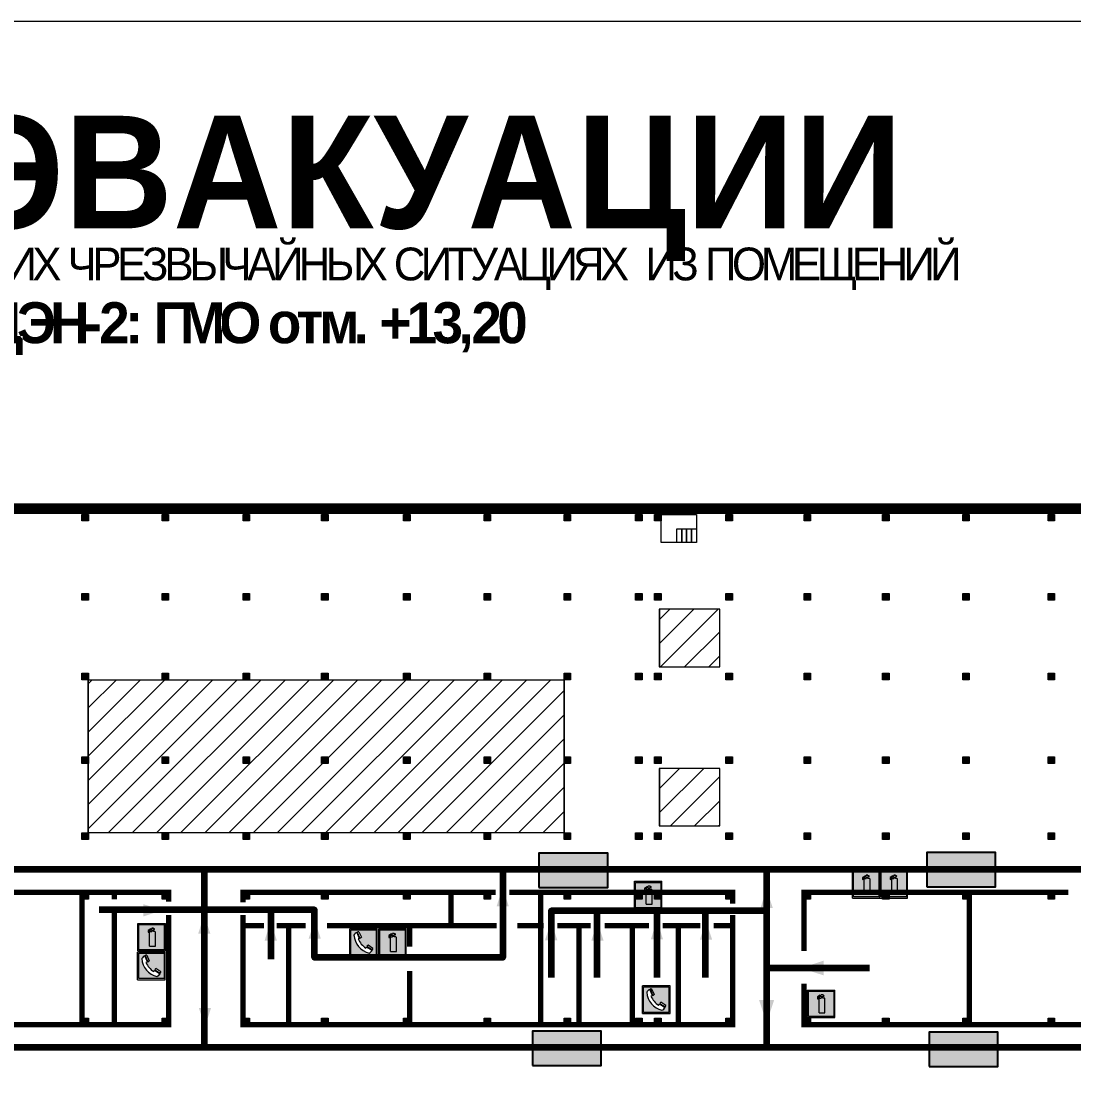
# Model space of a CAD drawing. Header units: millimetres. Extents: x 13810 to 67229, y 12374 to 21950.
# Drawn here: x 29330.1 to 29535.8, y 15524 to 15729.2 of the extents above; entities that cross this region are included whole.
import ezdxf

# ---------------------------------------------------------------- set-up
doc = ezdxf.new("R2010")
doc.units = ezdxf.units.MM
doc.layers.add('План_Штампы', color=7, linetype='Continuous')
doc.styles.add('обычный', font='arial.ttf')

# ---------------------------------------------------------------- blocks, each defined once
blk = doc.blocks.new('A$C3AD82952')
at = {"true_color": 0xf5f5ff}
h = blk.add_hatch(color=7, dxfattribs=at)
h.dxf.hatch_style = 1
h.paths.add_polyline_path([(8.21, 8.73, 0.414214), (7.89, 9.05), (7.22, 9.05), (7.22, 9.92), (7.59, 9.92, 1), (7.57, 10.36), (7.22, 10.36), (7.22, 10.6), (6.43, 10.6), (6.43, 10.36), (6.01, 10.36), (4.74, 9.59), (4.74, 8.69), (4.98, 8.73), (4.98, 9.26), (6.12, 9.91), (6.43, 9.91), (6.43, 9.05), (5.76, 9.05, 0.414214), (5.44, 8.73), (5.44, 2.2), (8.21, 2.2)], flags=0)
h.paths.add_polyline_path([(12.8, 12.8), (0, 12.8), (0, 0), (12.8, 0)])
h.paths.add_polyline_path([(0.51, 12.29), (12.29, 12.29), (12.29, 0.51), (0.51, 0.51)], flags=16)
h.paths.add_polyline_path([(4.74, 9.59), (6.01, 10.36), (6.43, 10.36), (6.43, 10.6), (7.22, 10.6), (7.22, 10.36), (7.59, 10.36, -0.94586), (7.59, 9.92), (7.22, 9.92), (7.22, 9.05), (7.89, 9.05, -0.414214), (8.21, 8.73), (8.21, 2.2), (5.44, 2.2), (5.44, 8.73, -0.414214), (5.76, 9.05), (6.43, 9.05), (6.43, 9.91), (6.12, 9.91), (4.98, 9.26), (4.98, 8.73), (4.74, 8.69)], flags=0)
h = blk.add_hatch(color=242)
h.dxf.hatch_style = 1
h.paths.add_polyline_path([(12.29, 12.29), (0.51, 12.29), (0.51, 0.51), (12.29, 0.51)])
h.paths.add_polyline_path([(4.74, 8.69), (4.74, 9.59), (6.01, 10.36), (6.43, 10.36), (6.43, 10.6), (7.22, 10.6), (7.22, 10.36), (7.59, 10.36, -0.94586), (7.59, 9.92), (7.22, 9.92), (7.22, 9.05), (7.89, 9.05, -0.414214), (8.21, 8.73), (8.21, 2.2), (5.44, 2.2), (5.44, 8.73, -0.414214), (5.76, 9.05), (6.43, 9.05), (6.43, 9.91), (6.12, 9.91), (4.98, 9.26), (4.98, 8.73)], flags=16)
h = blk.add_hatch(color=7, dxfattribs=at)
h.dxf.hatch_style = 1
h.paths.add_polyline_path([(8.21, 8.73, 0.414214), (7.89, 9.05), (7.22, 9.05), (7.22, 9.92), (7.59, 9.92, 1), (7.57, 10.36), (7.22, 10.36), (7.22, 10.6), (6.43, 10.6), (6.43, 10.36), (6.01, 10.36), (4.74, 9.59), (4.74, 8.69), (4.98, 8.73), (4.98, 9.26), (6.12, 9.91), (6.43, 9.91), (6.43, 9.05), (5.76, 9.05, 0.414214), (5.44, 8.73), (5.44, 2.2), (8.21, 2.2)])
at = {"color": 242, "lineweight": 5}
for p, q in [((0, 0), (0, 12.8)), ((0, 12.8), (12.8, 12.8)), ((6.01, 10.36), (4.74, 9.59)), ((4.98, 9.26), (6.12, 9.91)), ((6.01, 10.36), (6.43, 10.36)), ((6.12, 9.91), (6.43, 9.91)), ((7.22, 10.6), (6.43, 10.6)), ((6.43, 10.6), (6.43, 10.36)), ((6.43, 9.91), (6.43, 9.05)), ((7.22, 10.36), (7.22, 10.6)), ((7.59, 10.36), (7.22, 10.36)), ((7.22, 9.05), (7.22, 9.92)), ((7.59, 9.92), (7.22, 9.92)), ((12.8, 0), (12.8, 12.8)), ((4.74, 9.59), (4.74, 8.69)), ((4.74, 8.69), (4.98, 8.73)), ((4.98, 8.73), (4.98, 9.26)), ((5.44, 2.2), (5.44, 8.73)), ((5.76, 9.05), (6.43, 9.05)), ((7.89, 9.05), (7.22, 9.05)), ((8.21, 2.2), (8.21, 8.73)), ((0, 0), (12.8, 0)), ((5.44, 2.2), (8.21, 2.2))]:
    blk.add_line(p, q, dxfattribs=at)
blk.add_lwpolyline([(0.51, 12.29), (12.29, 12.29), (12.29, 0.51), (0.51, 0.51)], close=True, dxfattribs=at)
for centre, radius, start, end in [((7.58, 10.14), 0.223, 273.1875, 86.8125), ((5.76, 8.73), 0.32, 90, 180), ((7.89, 8.73), 0.32, 0, 90)]:
    blk.add_arc(centre, radius, start, end, dxfattribs=at)
blk = doc.blocks.new('A$C32E8229D')
at = {"true_color": 0xffffff}
blk.add_hatch(color=7, dxfattribs=at).paths.add_polyline_path([(0, 0), (0, -8), (16, -8), (16, 0)])
h = blk.add_hatch(color=126)
h.paths.add_polyline_path([(0.2, -0.2), (15.8, -0.2), (15.8, -7.8), (0.2, -7.8)])
h.paths.add_polyline_path([(13.49, -2.05), (12.08, -2.05), (11.37, -2.63, 0.162397), (11.29, -2.84), (11.29, -3.63), (10.35, -3.63), (10.35, -4.05), (11.68, -4.05), (11.68, -3.48), (12.26, -4.28), (11.29, -5.1), (11.29, -6.78), (11.85, -6.78), (11.85, -5.44), (12.8, -4.64), (12.8, -5.94), (14.46, -5.94), (14.46, -5.39), (13.45, -5.39), (13.45, -3.97), (12.46, -2.59), (13.15, -2.59), (13.69, -3.34), (14.18, -3)], flags=16)
h.paths.add_polyline_path([(10.74, -1.82, 1), (11.8, -1.82, 1)], flags=16)
h.paths.add_polyline_path([(9.39, -3.59), (5.99, -3.59), (6.56, -3.03), (5.91, -3.03), (5.1, -3.83), (5.91, -4.64), (6.56, -4.64), (5.99, -4.09), (9.39, -4.09)], flags=16)
h.paths.add_polyline_path([(4.29, -1.08), (1.72, -1.08), (1.72, -6.6), (4.29, -6.6)], flags=16)
at = {"color": 126}
blk.add_lwpolyline([(16, -8), (0, -8), (0, 0), (16, 0)], close=True, dxfattribs=at)
blk = doc.blocks.new('A$C456E1F9C')
at = {"lineweight": 5}
h = blk.add_hatch(color=242, dxfattribs=at)
h.paths.add_polyline_path([(0.51, -1.47), (0.51, -13.26), (12.29, -13.26), (12.29, -1.47)])
h.paths.add_polyline_path([(5.42, -4.95, -0.254479), (4.78, -5.4), (3.52, -2.53, -0.209735), (4.23, -2.4)], flags=16)
h.paths.add_polyline_path([(8.53, -8.6), (10.87, -10.17), (10.54, -10.76), (8.03, -9.13, -0.192251)], flags=16)
h.paths.add_polyline_path([(4.61, -5.49, 0.005518), (3.87, -5.72, 0.128647), (7.49, -10.01, 0.00809), (7.83, -9.33), (10.47, -10.97, -0.16736), (8.99, -12.25, -0.327862), (1.95, -3.95, -0.166952), (3.36, -2.62)], flags=16)
at = {"color": 242, "lineweight": 5}
for p, q in [((0, -13.77), (0, -0.97)), ((12.8, -0.97), (0, -0.97)), ((4.61, -5.49), (3.36, -2.62)), ((3.52, -2.53), (4.78, -5.4)), ((4.23, -2.4), (5.42, -4.95)), ((12.8, -13.77), (12.8, -0.97)), ((7.83, -9.33), (10.47, -10.97)), ((8.03, -9.13), (10.54, -10.76)), ((10.81, -10.12), (8.53, -8.6)), ((0, -13.77), (12.8, -13.77)), ((10.54, -10.76), (10.8, -10.3)), ((10.8, -10.3), (10.81, -10.12))]:
    blk.add_line(p, q, dxfattribs=at)
blk.add_lwpolyline([(0.51, -1.47), (12.29, -1.47), (12.29, -13.26), (0.51, -13.26)], close=True, dxfattribs=at)
for centre, radius, start, end in [((4.59, -5.34), 2.99, 114.2845, 152.1974), ((11.12, -3.31), 9.19, 183.9915, 256.6009), ((4.02, -3.27), 0.891, 76.3284, 123.7092), ((14.98, -39.1), 35.17, 107.1487, 108.4135), ((13.86, -0.94), 11.08, 205.5536, 234.8762), ((4.68, -4.59), 0.824, 276.9621, 334.0723), ((-13.31, 0.8), 23.44, 332.5487, 334.4027), ((8.94, -9.5), 0.989, 114.4092, 157.9388), ((7.87, -9.46), 3, 291.9291, 329.9329)]:
    blk.add_arc(centre, radius, start, end, dxfattribs=at)

msp = doc.modelspace()

# ---------------------------------------------------------------- hatches: boundary and pattern name
at = {"lineweight": 0}
h = msp.add_hatch(color=256, dxfattribs=at)
h.dxf.hatch_style = 1
h.paths.add_polyline_path([(29342.03, 15632.91), (29342.03, 15631.61), (29343.31, 15631.61), (29343.31, 15632.91)])
h = msp.add_hatch(color=256, dxfattribs=at)
h.dxf.hatch_style = 1
h.paths.add_polyline_path([(29357.67, 15632.91), (29357.67, 15631.61), (29358.95, 15631.61), (29358.95, 15632.91)])
h = msp.add_hatch(color=256, dxfattribs=at)
h.dxf.hatch_style = 1
h.paths.add_polyline_path([(29373.49, 15632.91), (29373.49, 15631.61), (29374.77, 15631.61), (29374.77, 15632.91)])
h = msp.add_hatch(color=256, dxfattribs=at)
h.dxf.hatch_style = 1
h.paths.add_polyline_path([(29388.85, 15632.91), (29388.85, 15631.61), (29390.13, 15631.61), (29390.13, 15632.91)])
h = msp.add_hatch(color=256, dxfattribs=at)
h.dxf.hatch_style = 1
h.paths.add_polyline_path([(29404.82, 15632.91), (29404.82, 15631.61), (29406.11, 15631.61), (29406.11, 15632.91)])
h = msp.add_hatch(color=256, dxfattribs=at)
h.dxf.hatch_style = 1
h.paths.add_polyline_path([(29420.57, 15632.91), (29420.57, 15631.61), (29421.85, 15631.61), (29421.85, 15632.91)])
h = msp.add_hatch(color=256, dxfattribs=at)
h.dxf.hatch_style = 1
h.paths.add_polyline_path([(29436.2, 15632.91), (29436.2, 15631.61), (29437.48, 15631.61), (29437.48, 15632.91)])
h = msp.add_hatch(color=256, dxfattribs=at)
h.dxf.hatch_style = 1
h.paths.add_polyline_path([(29450.16, 15632.91), (29450.16, 15631.61), (29451.44, 15631.61), (29451.44, 15632.91)])
h = msp.add_hatch(color=256, dxfattribs=at)
h.dxf.hatch_style = 1
h.paths.add_polyline_path([(29453.86, 15632.91), (29453.86, 15631.61), (29455.14, 15631.61), (29455.14, 15632.91)])
h = msp.add_hatch(color=256, dxfattribs=at)
h.dxf.hatch_style = 1
h.paths.add_polyline_path([(29467.81, 15632.91), (29467.81, 15631.61), (29469.1, 15631.61), (29469.1, 15632.91)])
h = msp.add_hatch(color=256, dxfattribs=at)
h.dxf.hatch_style = 1
h.paths.add_polyline_path([(29483.06, 15632.91), (29483.06, 15631.61), (29484.34, 15631.61), (29484.34, 15632.91)])
h = msp.add_hatch(color=256, dxfattribs=at)
h.dxf.hatch_style = 1
h.paths.add_polyline_path([(29498.39, 15632.91), (29498.39, 15631.61), (29499.67, 15631.61), (29499.67, 15632.91)])
h = msp.add_hatch(color=256, dxfattribs=at)
h.dxf.hatch_style = 1
h.paths.add_polyline_path([(29514.05, 15632.91), (29514.05, 15631.61), (29515.33, 15631.61), (29515.33, 15632.91)])
h = msp.add_hatch(color=256, dxfattribs=at)
h.dxf.hatch_style = 1
h.paths.add_polyline_path([(29530.72, 15632.91), (29530.72, 15631.61), (29532, 15631.61), (29532, 15632.91)])
h = msp.add_hatch(color=256, dxfattribs=at)
h.dxf.hatch_style = 1
h.paths.add_polyline_path([(29342.03, 15617.45), (29342.03, 15616.16), (29343.31, 15616.16), (29343.31, 15617.45)])
h = msp.add_hatch(color=256, dxfattribs=at)
h.dxf.hatch_style = 1
h.paths.add_polyline_path([(29357.67, 15617.45), (29357.67, 15616.16), (29358.95, 15616.16), (29358.95, 15617.45)])
h = msp.add_hatch(color=256, dxfattribs=at)
h.dxf.hatch_style = 1
h.paths.add_polyline_path([(29373.49, 15617.45), (29373.49, 15616.16), (29374.77, 15616.16), (29374.77, 15617.45)])
h = msp.add_hatch(color=256, dxfattribs=at)
h.dxf.hatch_style = 1
h.paths.add_polyline_path([(29388.85, 15617.45), (29388.85, 15616.16), (29390.13, 15616.16), (29390.13, 15617.45)])
h = msp.add_hatch(color=256, dxfattribs=at)
h.dxf.hatch_style = 1
h.paths.add_polyline_path([(29404.82, 15617.45), (29404.82, 15616.16), (29406.11, 15616.16), (29406.11, 15617.45)])
h = msp.add_hatch(color=256, dxfattribs=at)
h.dxf.hatch_style = 1
h.paths.add_polyline_path([(29420.57, 15617.45), (29420.57, 15616.16), (29421.85, 15616.16), (29421.85, 15617.45)])
h = msp.add_hatch(color=256, dxfattribs=at)
h.dxf.hatch_style = 1
h.paths.add_polyline_path([(29436.2, 15617.45), (29436.2, 15616.16), (29437.48, 15616.16), (29437.48, 15617.45)])
h = msp.add_hatch(color=256, dxfattribs=at)
h.dxf.hatch_style = 1
h.paths.add_polyline_path([(29450.16, 15617.45), (29450.16, 15616.16), (29451.44, 15616.16), (29451.44, 15617.45)])
h = msp.add_hatch(color=256, dxfattribs=at)
h.dxf.hatch_style = 1
h.paths.add_polyline_path([(29453.86, 15617.45), (29453.86, 15616.16), (29455.14, 15616.16), (29455.14, 15617.45)])
h = msp.add_hatch(color=256, dxfattribs=at)
h.dxf.hatch_style = 1
h.paths.add_polyline_path([(29467.81, 15617.45), (29467.81, 15616.16), (29469.1, 15616.16), (29469.1, 15617.45)])
h = msp.add_hatch(color=256, dxfattribs=at)
h.dxf.hatch_style = 1
h.paths.add_polyline_path([(29483.06, 15617.45), (29483.06, 15616.16), (29484.34, 15616.16), (29484.34, 15617.45)])
h = msp.add_hatch(color=256, dxfattribs=at)
h.dxf.hatch_style = 1
h.paths.add_polyline_path([(29498.39, 15617.45), (29498.39, 15616.16), (29499.67, 15616.16), (29499.67, 15617.45)])
h = msp.add_hatch(color=256, dxfattribs=at)
h.dxf.hatch_style = 1
h.paths.add_polyline_path([(29514.05, 15617.45), (29514.05, 15616.16), (29515.33, 15616.16), (29515.33, 15617.45)])
h = msp.add_hatch(color=256, dxfattribs=at)
h.dxf.hatch_style = 1
h.paths.add_polyline_path([(29530.72, 15617.45), (29530.72, 15616.16), (29532, 15616.16), (29532, 15617.45)])
at = {"lineweight": 0, "true_color": 0x000000}
h = msp.add_hatch(dxfattribs=at)
h.set_pattern_fill('ANSI31', color=18, scale=1.05, angle=180)
h.set_pattern_definition([(225, (46320.227, 24066.8712), (2.35731723, -2.35731723), [])])
h.paths.add_polyline_path([(29612.09, 15475.53), (29612.09, 15463.7), (29625.72, 15463.7), (29625.72, 15475.53)])
h.paths.add_polyline_path([(29625.72, 15569.42), (29625.72, 15601.91), (29592.83, 15601.91), (29592.83, 15569.42)])
h.paths.add_polyline_path([(29561.74, 15463.34), (29575.34, 15463.34), (29575.34, 15475.53), (29561.74, 15475.53)])
h.paths.add_polyline_path([(29469.05, 15521.67), (29469.05, 15491.13), (29561.74, 15491.13), (29561.74, 15521.67)])
h.paths.add_polyline_path([(29467.76, 15461.12), (29467.76, 15474.24), (29453.81, 15474.24), (29453.81, 15461.12)])
h.paths.add_polyline_path([(29455.93, 15520.28), (29455.93, 15509.78), (29466.09, 15509.78), (29466.09, 15520.28)])
h.paths.add_polyline_path([(29454.77, 15572.07), (29466.59, 15572.07), (29466.59, 15583.3), (29454.77, 15583.3)])
h.paths.add_polyline_path([(29454.77, 15603.15), (29466.59, 15603.15), (29466.59, 15614.39), (29454.77, 15614.39)])
h.paths.add_polyline_path([(29343.26, 15600.61), (29343.26, 15570.71), (29436.15, 15570.71), (29436.15, 15600.61)])
h.paths.add_polyline_path([(29327.99, 15521.67), (29327.99, 15491.13), (29436.15, 15491.13), (29436.15, 15521.67)])
h.paths.add_polyline_path([(29279.99, 15491.13), (29294.84, 15491.13), (29294.84, 15521.67), (29279.99, 15521.67)])
h.paths.add_polyline_path([(29202.12, 15600.61), (29202.12, 15570.71), (29294.84, 15570.71), (29294.84, 15600.61)])
at = {"lineweight": 0}
h = msp.add_hatch(color=256, dxfattribs=at)
h.dxf.hatch_style = 1
h.paths.add_polyline_path([(29342.03, 15601.91), (29342.03, 15600.62), (29343.31, 15600.62), (29343.31, 15601.91)])
h = msp.add_hatch(color=256, dxfattribs=at)
h.dxf.hatch_style = 1
h.paths.add_polyline_path([(29357.67, 15601.91), (29357.67, 15600.62), (29358.95, 15600.62), (29358.95, 15601.91)])
h = msp.add_hatch(color=256, dxfattribs=at)
h.dxf.hatch_style = 1
h.paths.add_polyline_path([(29373.49, 15601.91), (29373.49, 15600.62), (29374.77, 15600.62), (29374.77, 15601.91)])
h = msp.add_hatch(color=256, dxfattribs=at)
h.dxf.hatch_style = 1
h.paths.add_polyline_path([(29388.85, 15601.91), (29388.85, 15600.62), (29390.13, 15600.62), (29390.13, 15601.91)])
h = msp.add_hatch(color=256, dxfattribs=at)
h.dxf.hatch_style = 1
h.paths.add_polyline_path([(29404.82, 15601.91), (29404.82, 15600.62), (29406.11, 15600.62), (29406.11, 15601.91)])
h = msp.add_hatch(color=256, dxfattribs=at)
h.dxf.hatch_style = 1
h.paths.add_polyline_path([(29420.57, 15601.91), (29420.57, 15600.62), (29421.85, 15600.62), (29421.85, 15601.91)])
h = msp.add_hatch(color=256, dxfattribs=at)
h.dxf.hatch_style = 1
h.paths.add_polyline_path([(29436.2, 15601.91), (29436.2, 15600.62), (29437.48, 15600.62), (29437.48, 15601.91)])
h = msp.add_hatch(color=256, dxfattribs=at)
h.dxf.hatch_style = 1
h.paths.add_polyline_path([(29450.16, 15601.91), (29450.16, 15600.62), (29451.44, 15600.62), (29451.44, 15601.91)])
h = msp.add_hatch(color=256, dxfattribs=at)
h.dxf.hatch_style = 1
h.paths.add_polyline_path([(29453.86, 15601.91), (29453.86, 15600.62), (29455.14, 15600.62), (29455.14, 15601.91)])
h = msp.add_hatch(color=256, dxfattribs=at)
h.dxf.hatch_style = 1
h.paths.add_polyline_path([(29467.81, 15601.91), (29467.81, 15600.62), (29469.1, 15600.62), (29469.1, 15601.91)])
h = msp.add_hatch(color=256, dxfattribs=at)
h.dxf.hatch_style = 1
h.paths.add_polyline_path([(29483.06, 15601.91), (29483.06, 15600.62), (29484.34, 15600.62), (29484.34, 15601.91)])
h = msp.add_hatch(color=256, dxfattribs=at)
h.dxf.hatch_style = 1
h.paths.add_polyline_path([(29498.39, 15601.91), (29498.39, 15600.62), (29499.67, 15600.62), (29499.67, 15601.91)])
h = msp.add_hatch(color=256, dxfattribs=at)
h.dxf.hatch_style = 1
h.paths.add_polyline_path([(29514.05, 15601.91), (29514.05, 15600.62), (29515.33, 15600.62), (29515.33, 15601.91)])
h = msp.add_hatch(color=256, dxfattribs=at)
h.dxf.hatch_style = 1
h.paths.add_polyline_path([(29530.72, 15601.91), (29530.72, 15600.62), (29532, 15600.62), (29532, 15601.91)])
h = msp.add_hatch(color=256, dxfattribs=at)
h.dxf.hatch_style = 1
h.paths.add_polyline_path([(29342.03, 15585.56), (29342.03, 15584.27), (29343.31, 15584.27), (29343.31, 15585.56)])
h = msp.add_hatch(color=256, dxfattribs=at)
h.dxf.hatch_style = 1
h.paths.add_polyline_path([(29357.67, 15585.56), (29357.67, 15584.27), (29358.95, 15584.27), (29358.95, 15585.56)])
h = msp.add_hatch(color=256, dxfattribs=at)
h.dxf.hatch_style = 1
h.paths.add_polyline_path([(29373.49, 15585.56), (29373.49, 15584.27), (29374.77, 15584.27), (29374.77, 15585.56)])
h = msp.add_hatch(color=256, dxfattribs=at)
h.dxf.hatch_style = 1
h.paths.add_polyline_path([(29388.85, 15585.56), (29388.85, 15584.27), (29390.13, 15584.27), (29390.13, 15585.56)])
h = msp.add_hatch(color=256, dxfattribs=at)
h.dxf.hatch_style = 1
h.paths.add_polyline_path([(29404.82, 15585.56), (29404.82, 15584.27), (29406.11, 15584.27), (29406.11, 15585.56)])
h = msp.add_hatch(color=256, dxfattribs=at)
h.dxf.hatch_style = 1
h.paths.add_polyline_path([(29420.57, 15585.56), (29420.57, 15584.27), (29421.85, 15584.27), (29421.85, 15585.56)])
h = msp.add_hatch(color=256, dxfattribs=at)
h.dxf.hatch_style = 1
h.paths.add_polyline_path([(29436.2, 15585.56), (29436.2, 15584.27), (29437.48, 15584.27), (29437.48, 15585.56)])
h = msp.add_hatch(color=256, dxfattribs=at)
h.dxf.hatch_style = 1
h.paths.add_polyline_path([(29450.16, 15585.56), (29450.16, 15584.27), (29451.44, 15584.27), (29451.44, 15585.56)])
h = msp.add_hatch(color=256, dxfattribs=at)
h.dxf.hatch_style = 1
h.paths.add_polyline_path([(29453.86, 15585.56), (29453.86, 15584.27), (29455.14, 15584.27), (29455.14, 15585.56)])
h = msp.add_hatch(color=256, dxfattribs=at)
h.dxf.hatch_style = 1
h.paths.add_polyline_path([(29467.81, 15585.56), (29467.81, 15584.27), (29469.1, 15584.27), (29469.1, 15585.56)])
h = msp.add_hatch(color=256, dxfattribs=at)
h.dxf.hatch_style = 1
h.paths.add_polyline_path([(29483.06, 15585.56), (29483.06, 15584.27), (29484.34, 15584.27), (29484.34, 15585.56)])
h = msp.add_hatch(color=256, dxfattribs=at)
h.dxf.hatch_style = 1
h.paths.add_polyline_path([(29498.39, 15585.56), (29498.39, 15584.27), (29499.67, 15584.27), (29499.67, 15585.56)])
h = msp.add_hatch(color=256, dxfattribs=at)
h.dxf.hatch_style = 1
h.paths.add_polyline_path([(29514.05, 15585.56), (29514.05, 15584.27), (29515.33, 15584.27), (29515.33, 15585.56)])
h = msp.add_hatch(color=256, dxfattribs=at)
h.dxf.hatch_style = 1
h.paths.add_polyline_path([(29530.72, 15585.56), (29530.72, 15584.27), (29532, 15584.27), (29532, 15585.56)])
h = msp.add_hatch(color=256, dxfattribs=at)
h.dxf.hatch_style = 1
h.paths.add_polyline_path([(29342.03, 15570.72), (29342.03, 15569.43), (29343.31, 15569.43), (29343.31, 15570.72)])
h = msp.add_hatch(color=256, dxfattribs=at)
h.dxf.hatch_style = 1
h.paths.add_polyline_path([(29357.67, 15570.72), (29357.67, 15569.43), (29358.95, 15569.43), (29358.95, 15570.72)])
h = msp.add_hatch(color=256, dxfattribs=at)
h.dxf.hatch_style = 1
h.paths.add_polyline_path([(29373.49, 15570.72), (29373.49, 15569.43), (29374.77, 15569.43), (29374.77, 15570.72)])
h = msp.add_hatch(color=256, dxfattribs=at)
h.dxf.hatch_style = 1
h.paths.add_polyline_path([(29388.85, 15570.72), (29388.85, 15569.43), (29390.13, 15569.43), (29390.13, 15570.72)])
h = msp.add_hatch(color=256, dxfattribs=at)
h.dxf.hatch_style = 1
h.paths.add_polyline_path([(29404.82, 15570.72), (29404.82, 15569.43), (29406.11, 15569.43), (29406.11, 15570.72)])
h = msp.add_hatch(color=256, dxfattribs=at)
h.dxf.hatch_style = 1
h.paths.add_polyline_path([(29420.57, 15570.72), (29420.57, 15569.43), (29421.85, 15569.43), (29421.85, 15570.72)])
h = msp.add_hatch(color=256, dxfattribs=at)
h.dxf.hatch_style = 1
h.paths.add_polyline_path([(29436.2, 15570.72), (29436.2, 15569.43), (29437.48, 15569.43), (29437.48, 15570.72)])
h = msp.add_hatch(color=256, dxfattribs=at)
h.dxf.hatch_style = 1
h.paths.add_polyline_path([(29450.16, 15570.72), (29450.16, 15569.43), (29451.44, 15569.43), (29451.44, 15570.72)])
h = msp.add_hatch(color=256, dxfattribs=at)
h.dxf.hatch_style = 1
h.paths.add_polyline_path([(29453.86, 15570.72), (29453.86, 15569.43), (29455.14, 15569.43), (29455.14, 15570.72)])
h = msp.add_hatch(color=256, dxfattribs=at)
h.dxf.hatch_style = 1
h.paths.add_polyline_path([(29467.81, 15570.72), (29467.81, 15569.43), (29469.1, 15569.43), (29469.1, 15570.72)])
h = msp.add_hatch(color=256, dxfattribs=at)
h.dxf.hatch_style = 1
h.paths.add_polyline_path([(29483.06, 15570.72), (29483.06, 15569.43), (29484.34, 15569.43), (29484.34, 15570.72)])
h = msp.add_hatch(color=256, dxfattribs=at)
h.dxf.hatch_style = 1
h.paths.add_polyline_path([(29498.39, 15570.72), (29498.39, 15569.43), (29499.67, 15569.43), (29499.67, 15570.72)])
h = msp.add_hatch(color=256, dxfattribs=at)
h.dxf.hatch_style = 1
h.paths.add_polyline_path([(29514.05, 15570.72), (29514.05, 15569.43), (29515.33, 15569.43), (29515.33, 15570.72)])
h = msp.add_hatch(color=256, dxfattribs=at)
h.dxf.hatch_style = 1
h.paths.add_polyline_path([(29530.72, 15570.72), (29530.72, 15569.43), (29532, 15569.43), (29532, 15570.72)])
h = msp.add_hatch(color=256, dxfattribs=at)
h.dxf.hatch_style = 1
h.paths.add_polyline_path([(29342.03, 15559.09), (29342.03, 15557.8), (29343.31, 15557.8), (29343.31, 15559.09)])
h = msp.add_hatch(color=256, dxfattribs=at)
h.dxf.hatch_style = 1
h.paths.add_polyline_path([(29357.67, 15559.09), (29357.67, 15557.8), (29358.95, 15557.8), (29358.95, 15559.09)])
h = msp.add_hatch(color=256, dxfattribs=at)
h.dxf.hatch_style = 1
h.paths.add_polyline_path([(29373.49, 15559.09), (29373.49, 15557.8), (29374.77, 15557.8), (29374.77, 15559.09)])
h = msp.add_hatch(color=256, dxfattribs=at)
h.dxf.hatch_style = 1
h.paths.add_polyline_path([(29388.85, 15559.09), (29388.85, 15557.8), (29390.13, 15557.8), (29390.13, 15559.09)])
h = msp.add_hatch(color=256, dxfattribs=at)
h.dxf.hatch_style = 1
h.paths.add_polyline_path([(29404.82, 15559.09), (29404.82, 15557.8), (29406.11, 15557.8), (29406.11, 15559.09)])
h = msp.add_hatch(color=256, dxfattribs=at)
h.dxf.hatch_style = 1
h.paths.add_polyline_path([(29420.57, 15559.09), (29420.57, 15557.8), (29421.85, 15557.8), (29421.85, 15559.09)])
h = msp.add_hatch(color=256, dxfattribs=at)
h.dxf.hatch_style = 1
h.paths.add_polyline_path([(29436.2, 15559.09), (29436.2, 15557.8), (29437.48, 15557.8), (29437.48, 15559.09)])
h = msp.add_hatch(color=256, dxfattribs=at)
h.dxf.hatch_style = 1
h.paths.add_polyline_path([(29450.16, 15559.09), (29450.16, 15557.8), (29451.44, 15557.8), (29451.44, 15559.09)])
h = msp.add_hatch(color=256, dxfattribs=at)
h.dxf.hatch_style = 1
h.paths.add_polyline_path([(29453.86, 15559.09), (29453.86, 15557.8), (29455.14, 15557.8), (29455.14, 15559.09)])
h = msp.add_hatch(color=256, dxfattribs=at)
h.dxf.hatch_style = 1
h.paths.add_polyline_path([(29467.81, 15559.09), (29467.81, 15557.8), (29469.1, 15557.8), (29469.1, 15559.09)])
h = msp.add_hatch(color=256, dxfattribs=at)
h.dxf.hatch_style = 1
h.paths.add_polyline_path([(29483.06, 15559.09), (29483.06, 15557.8), (29484.34, 15557.8), (29484.34, 15559.09)])
h = msp.add_hatch(color=256, dxfattribs=at)
h.dxf.hatch_style = 1
h.paths.add_polyline_path([(29498.39, 15559.09), (29498.39, 15557.8), (29499.67, 15557.8), (29499.67, 15559.09)])
h = msp.add_hatch(color=256, dxfattribs=at)
h.dxf.hatch_style = 1
h.paths.add_polyline_path([(29514.05, 15559.09), (29514.05, 15557.8), (29515.33, 15557.8), (29515.33, 15559.09)])
h = msp.add_hatch(color=256, dxfattribs=at)
h.dxf.hatch_style = 1
h.paths.add_polyline_path([(29530.72, 15559.09), (29530.72, 15557.8), (29532, 15557.8), (29532, 15559.09)])
h = msp.add_hatch(color=256, dxfattribs=at)
h.dxf.hatch_style = 1
h.paths.add_polyline_path([(29342.03, 15534.56), (29342.03, 15533.27), (29343.31, 15533.27), (29343.31, 15534.56)])
h = msp.add_hatch(color=256, dxfattribs=at)
h.dxf.hatch_style = 1
h.paths.add_polyline_path([(29357.67, 15534.56), (29357.67, 15533.27), (29358.95, 15533.27), (29358.95, 15534.56)])
h = msp.add_hatch(color=256, dxfattribs=at)
h.dxf.hatch_style = 1
h.paths.add_polyline_path([(29373.49, 15534.56), (29373.49, 15533.27), (29374.77, 15533.27), (29374.77, 15534.56)])
h = msp.add_hatch(color=256, dxfattribs=at)
h.dxf.hatch_style = 1
h.paths.add_polyline_path([(29388.85, 15534.56), (29388.85, 15533.27), (29390.13, 15533.27), (29390.13, 15534.56)])
h = msp.add_hatch(color=256, dxfattribs=at)
h.dxf.hatch_style = 1
h.paths.add_polyline_path([(29404.82, 15534.56), (29404.82, 15533.27), (29406.11, 15533.27), (29406.11, 15534.56)])
h = msp.add_hatch(color=256, dxfattribs=at)
h.dxf.hatch_style = 1
h.paths.add_polyline_path([(29420.57, 15534.56), (29420.57, 15533.27), (29421.85, 15533.27), (29421.85, 15534.56)])
h = msp.add_hatch(color=256, dxfattribs=at)
h.dxf.hatch_style = 1
h.paths.add_polyline_path([(29436.2, 15534.56), (29436.2, 15533.27), (29437.48, 15533.27), (29437.48, 15534.56)])
h = msp.add_hatch(color=256, dxfattribs=at)
h.dxf.hatch_style = 1
h.paths.add_polyline_path([(29450.16, 15534.56), (29450.16, 15533.27), (29451.44, 15533.27), (29451.44, 15534.56)])
h = msp.add_hatch(color=256, dxfattribs=at)
h.dxf.hatch_style = 1
h.paths.add_polyline_path([(29453.86, 15534.56), (29453.86, 15533.27), (29455.14, 15533.27), (29455.14, 15534.56)])
h = msp.add_hatch(color=256, dxfattribs=at)
h.dxf.hatch_style = 1
h.paths.add_polyline_path([(29467.81, 15534.56), (29467.81, 15533.27), (29469.1, 15533.27), (29469.1, 15534.56)])
h = msp.add_hatch(color=256, dxfattribs=at)
h.dxf.hatch_style = 1
h.paths.add_polyline_path([(29483.06, 15534.56), (29483.06, 15533.27), (29484.34, 15533.27), (29484.34, 15534.56)])
h = msp.add_hatch(color=256, dxfattribs=at)
h.dxf.hatch_style = 1
h.paths.add_polyline_path([(29498.39, 15534.56), (29498.39, 15533.27), (29499.67, 15533.27), (29499.67, 15534.56)])
h = msp.add_hatch(color=256, dxfattribs=at)
h.dxf.hatch_style = 1
h.paths.add_polyline_path([(29514.05, 15534.56), (29514.05, 15533.27), (29515.33, 15533.27), (29515.33, 15534.56)])
h = msp.add_hatch(color=256, dxfattribs=at)
h.dxf.hatch_style = 1
h.paths.add_polyline_path([(29530.72, 15534.56), (29530.72, 15533.27), (29532, 15533.27), (29532, 15534.56)])

# ---------------------------------------------------------------- linework, layer by layer
at = {"color": 126, "lineweight": 0, "true_color": 0x008754}
msp.add_lwpolyline([(29066.55, 15729.23), (29666.55, 15729.23), (29666.55, 15334.23), (29066.55, 15334.23)], close=True, dxfattribs=at)
at = {"lineweight": 0, "const_width": 2.1}
msp.add_lwpolyline([(29642.43, 15458.23), (29642.5, 15458.23), (29642.5, 15634.03), (29159.66, 15634.03)], dxfattribs=at)
at = {"lineweight": 0}
for points in [[(29343.31, 15631.61), (29342.03, 15631.61), (29342.03, 15632.91), (29343.31, 15632.91)], [(29358.95, 15631.61), (29357.67, 15631.61), (29357.67, 15632.91), (29358.95, 15632.91)], [(29374.77, 15631.61), (29373.49, 15631.61), (29373.49, 15632.91), (29374.77, 15632.91)], [(29390.13, 15631.61), (29388.85, 15631.61), (29388.85, 15632.91), (29390.13, 15632.91)], [(29406.11, 15631.61), (29404.82, 15631.61), (29404.82, 15632.91), (29406.11, 15632.91)], [(29421.85, 15631.61), (29420.57, 15631.61), (29420.57, 15632.91), (29421.85, 15632.91)], [(29437.48, 15631.61), (29436.2, 15631.61), (29436.2, 15632.91), (29437.48, 15632.91)], [(29451.44, 15631.61), (29450.16, 15631.61), (29450.16, 15632.91), (29451.44, 15632.91)], [(29455.14, 15631.61), (29453.86, 15631.61), (29453.86, 15632.91), (29455.14, 15632.91)], [(29469.1, 15631.61), (29467.81, 15631.61), (29467.81, 15632.91), (29469.1, 15632.91)], [(29484.34, 15631.61), (29483.06, 15631.61), (29483.06, 15632.91), (29484.34, 15632.91)], [(29499.67, 15631.61), (29498.39, 15631.61), (29498.39, 15632.91), (29499.67, 15632.91)], [(29515.33, 15631.61), (29514.05, 15631.61), (29514.05, 15632.91), (29515.33, 15632.91)], [(29532, 15631.61), (29530.72, 15631.61), (29530.72, 15632.91), (29532, 15632.91)], [(29459.17, 15627.4), (29458.21, 15627.4), (29458.21, 15630.11), (29459.17, 15630.11)], [(29460.13, 15627.4), (29459.17, 15627.4), (29459.17, 15630.11), (29460.13, 15630.11)], [(29461.1, 15627.4), (29460.13, 15627.4), (29460.13, 15630.11), (29461.1, 15630.11)], [(29462.06, 15627.4), (29461.1, 15627.4), (29461.1, 15630.11), (29462.06, 15630.11)], [(29343.31, 15616.16), (29342.03, 15616.16), (29342.03, 15617.45), (29343.31, 15617.45)], [(29358.95, 15616.16), (29357.67, 15616.16), (29357.67, 15617.45), (29358.95, 15617.45)], [(29374.77, 15616.16), (29373.49, 15616.16), (29373.49, 15617.45), (29374.77, 15617.45)], [(29390.13, 15616.16), (29388.85, 15616.16), (29388.85, 15617.45), (29390.13, 15617.45)], [(29406.11, 15616.16), (29404.82, 15616.16), (29404.82, 15617.45), (29406.11, 15617.45)], [(29421.85, 15616.16), (29420.57, 15616.16), (29420.57, 15617.45), (29421.85, 15617.45)], [(29437.48, 15616.16), (29436.2, 15616.16), (29436.2, 15617.45), (29437.48, 15617.45)], [(29451.44, 15616.16), (29450.16, 15616.16), (29450.16, 15617.45), (29451.44, 15617.45)], [(29455.14, 15616.16), (29453.86, 15616.16), (29453.86, 15617.45), (29455.14, 15617.45)], [(29469.1, 15616.16), (29467.81, 15616.16), (29467.81, 15617.45), (29469.1, 15617.45)], [(29484.34, 15616.16), (29483.06, 15616.16), (29483.06, 15617.45), (29484.34, 15617.45)], [(29499.67, 15616.16), (29498.39, 15616.16), (29498.39, 15617.45), (29499.67, 15617.45)], [(29515.33, 15616.16), (29514.05, 15616.16), (29514.05, 15617.45), (29515.33, 15617.45)], [(29532, 15616.16), (29530.72, 15616.16), (29530.72, 15617.45), (29532, 15617.45)], [(29466.59, 15614.39), (29454.77, 15614.39), (29454.77, 15603.15), (29466.59, 15603.15)], [(29466.64, 15614.4), (29454.82, 15614.4), (29454.82, 15603.16), (29466.64, 15603.16)], [(29343.31, 15600.62), (29342.03, 15600.62), (29342.03, 15601.91), (29343.31, 15601.91)], [(29358.95, 15600.62), (29357.67, 15600.62), (29357.67, 15601.91), (29358.95, 15601.91)], [(29374.77, 15600.62), (29373.49, 15600.62), (29373.49, 15601.91), (29374.77, 15601.91)], [(29390.13, 15600.62), (29388.85, 15600.62), (29388.85, 15601.91), (29390.13, 15601.91)], [(29406.11, 15600.62), (29404.82, 15600.62), (29404.82, 15601.91), (29406.11, 15601.91)], [(29421.85, 15600.62), (29420.57, 15600.62), (29420.57, 15601.91), (29421.85, 15601.91)], [(29437.48, 15600.62), (29436.2, 15600.62), (29436.2, 15601.91), (29437.48, 15601.91)], [(29451.44, 15600.62), (29450.16, 15600.62), (29450.16, 15601.91), (29451.44, 15601.91)], [(29455.14, 15600.62), (29453.86, 15600.62), (29453.86, 15601.91), (29455.14, 15601.91)], [(29469.1, 15600.62), (29467.81, 15600.62), (29467.81, 15601.91), (29469.1, 15601.91)], [(29484.34, 15600.62), (29483.06, 15600.62), (29483.06, 15601.91), (29484.34, 15601.91)], [(29499.67, 15600.62), (29498.39, 15600.62), (29498.39, 15601.91), (29499.67, 15601.91)], [(29515.33, 15600.62), (29514.05, 15600.62), (29514.05, 15601.91), (29515.33, 15601.91)], [(29532, 15600.62), (29530.72, 15600.62), (29530.72, 15601.91), (29532, 15601.91)], [(29436.15, 15570.71), (29343.26, 15570.71), (29343.26, 15600.61), (29436.15, 15600.61)], [(29436.2, 15570.72), (29343.31, 15570.72), (29343.31, 15600.62), (29436.2, 15600.62)], [(29343.31, 15584.27), (29342.03, 15584.27), (29342.03, 15585.56), (29343.31, 15585.56)], [(29358.95, 15584.27), (29357.67, 15584.27), (29357.67, 15585.56), (29358.95, 15585.56)], [(29374.77, 15584.27), (29373.49, 15584.27), (29373.49, 15585.56), (29374.77, 15585.56)], [(29390.13, 15584.27), (29388.85, 15584.27), (29388.85, 15585.56), (29390.13, 15585.56)], [(29406.11, 15584.27), (29404.82, 15584.27), (29404.82, 15585.56), (29406.11, 15585.56)], [(29421.85, 15584.27), (29420.57, 15584.27), (29420.57, 15585.56), (29421.85, 15585.56)], [(29437.48, 15584.27), (29436.2, 15584.27), (29436.2, 15585.56), (29437.48, 15585.56)], [(29451.44, 15584.27), (29450.16, 15584.27), (29450.16, 15585.56), (29451.44, 15585.56)], [(29455.14, 15584.27), (29453.86, 15584.27), (29453.86, 15585.56), (29455.14, 15585.56)], [(29469.1, 15584.27), (29467.81, 15584.27), (29467.81, 15585.56), (29469.1, 15585.56)], [(29484.34, 15584.27), (29483.06, 15584.27), (29483.06, 15585.56), (29484.34, 15585.56)], [(29499.67, 15584.27), (29498.39, 15584.27), (29498.39, 15585.56), (29499.67, 15585.56)], [(29515.33, 15584.27), (29514.05, 15584.27), (29514.05, 15585.56), (29515.33, 15585.56)], [(29532, 15584.27), (29530.72, 15584.27), (29530.72, 15585.56), (29532, 15585.56)], [(29466.59, 15583.3), (29454.77, 15583.3), (29454.77, 15572.07), (29466.59, 15572.07)], [(29466.64, 15583.31), (29454.82, 15583.31), (29454.82, 15572.07), (29466.64, 15572.07)], [(29343.31, 15569.43), (29342.03, 15569.43), (29342.03, 15570.72), (29343.31, 15570.72)], [(29358.95, 15569.43), (29357.67, 15569.43), (29357.67, 15570.72), (29358.95, 15570.72)], [(29374.77, 15569.43), (29373.49, 15569.43), (29373.49, 15570.72), (29374.77, 15570.72)], [(29390.13, 15569.43), (29388.85, 15569.43), (29388.85, 15570.72), (29390.13, 15570.72)], [(29406.11, 15569.43), (29404.82, 15569.43), (29404.82, 15570.72), (29406.11, 15570.72)], [(29421.85, 15569.43), (29420.57, 15569.43), (29420.57, 15570.72), (29421.85, 15570.72)], [(29437.48, 15569.43), (29436.2, 15569.43), (29436.2, 15570.72), (29437.48, 15570.72)], [(29451.44, 15569.43), (29450.16, 15569.43), (29450.16, 15570.72), (29451.44, 15570.72)], [(29455.14, 15569.43), (29453.86, 15569.43), (29453.86, 15570.72), (29455.14, 15570.72)], [(29469.1, 15569.43), (29467.81, 15569.43), (29467.81, 15570.72), (29469.1, 15570.72)], [(29484.34, 15569.43), (29483.06, 15569.43), (29483.06, 15570.72), (29484.34, 15570.72)], [(29499.67, 15569.43), (29498.39, 15569.43), (29498.39, 15570.72), (29499.67, 15570.72)], [(29515.33, 15569.43), (29514.05, 15569.43), (29514.05, 15570.72), (29515.33, 15570.72)], [(29532, 15569.43), (29530.72, 15569.43), (29530.72, 15570.72), (29532, 15570.72)], [(29343.31, 15557.8), (29342.03, 15557.8), (29342.03, 15559.09), (29343.31, 15559.09)], [(29358.95, 15557.8), (29357.67, 15557.8), (29357.67, 15559.09), (29358.95, 15559.09)], [(29374.77, 15557.8), (29373.49, 15557.8), (29373.49, 15559.09), (29374.77, 15559.09)], [(29390.13, 15557.8), (29388.85, 15557.8), (29388.85, 15559.09), (29390.13, 15559.09)], [(29406.11, 15557.8), (29404.82, 15557.8), (29404.82, 15559.09), (29406.11, 15559.09)], [(29421.85, 15557.8), (29420.57, 15557.8), (29420.57, 15559.09), (29421.85, 15559.09)], [(29437.48, 15557.8), (29436.2, 15557.8), (29436.2, 15559.09), (29437.48, 15559.09)], [(29451.44, 15557.8), (29450.16, 15557.8), (29450.16, 15559.09), (29451.44, 15559.09)], [(29455.14, 15557.8), (29453.86, 15557.8), (29453.86, 15559.09), (29455.14, 15559.09)], [(29469.1, 15557.8), (29467.81, 15557.8), (29467.81, 15559.09), (29469.1, 15559.09)], [(29484.34, 15557.8), (29483.06, 15557.8), (29483.06, 15559.09), (29484.34, 15559.09)], [(29499.67, 15557.8), (29498.39, 15557.8), (29498.39, 15559.09), (29499.67, 15559.09)], [(29515.33, 15557.8), (29514.05, 15557.8), (29514.05, 15559.09), (29515.33, 15559.09)], [(29532, 15557.8), (29530.72, 15557.8), (29530.72, 15559.09), (29532, 15559.09)], [(29343.31, 15533.27), (29342.03, 15533.27), (29342.03, 15534.56), (29343.31, 15534.56)], [(29358.95, 15533.27), (29357.67, 15533.27), (29357.67, 15534.56), (29358.95, 15534.56)], [(29374.77, 15533.27), (29373.49, 15533.27), (29373.49, 15534.56), (29374.77, 15534.56)], [(29390.13, 15533.27), (29388.85, 15533.27), (29388.85, 15534.56), (29390.13, 15534.56)], [(29406.11, 15533.27), (29404.82, 15533.27), (29404.82, 15534.56), (29406.11, 15534.56)], [(29421.85, 15533.27), (29420.57, 15533.27), (29420.57, 15534.56), (29421.85, 15534.56)], [(29437.48, 15533.27), (29436.2, 15533.27), (29436.2, 15534.56), (29437.48, 15534.56)], [(29451.44, 15533.27), (29450.16, 15533.27), (29450.16, 15534.56), (29451.44, 15534.56)], [(29455.14, 15533.27), (29453.86, 15533.27), (29453.86, 15534.56), (29455.14, 15534.56)], [(29469.1, 15533.27), (29467.81, 15533.27), (29467.81, 15534.56), (29469.1, 15534.56)], [(29484.34, 15533.27), (29483.06, 15533.27), (29483.06, 15534.56), (29484.34, 15534.56)], [(29499.67, 15533.27), (29498.39, 15533.27), (29498.39, 15534.56), (29499.67, 15534.56)], [(29515.33, 15533.27), (29514.05, 15533.27), (29514.05, 15534.56), (29515.33, 15534.56)], [(29532, 15533.27), (29530.72, 15533.27), (29530.72, 15534.56), (29532, 15534.56)]]:
    msp.add_lwpolyline(points, close=True, dxfattribs=at)
msp.add_lwpolyline([(29458.21, 15627.4), (29455.14, 15627.4), (29455.14, 15632.91), (29462.06, 15632.91), (29462.06, 15630.11)], dxfattribs=at)
at = {"color": 126, "lineweight": 100, "true_color": 0x008754}
for points in [[(29617.88, 15629.04), (29622.49, 15629.04), (29622.49, 15624.46), (29612.74, 15624.46), (29612.74, 15607.14), (29633.12, 15607.14), (29633.12, 15528.82), (29160.65, 15528.82), (29160.65, 15486.01), (29149.84, 15477.48), (29149.84, 15461), (29139.46, 15461), (29139.46, 15472.61), (29143.38, 15472.61), (29143.38, 15468.52)], [(29633.12, 15563.54), (29160.65, 15563.54), (29160.65, 15528.82)], [(29424.22, 15563.54), (29424.22, 15546.36), (29387.43, 15546.36), (29387.43, 15555.66), (29345.41, 15555.66)], [(29365.98, 15528.82), (29365.98, 15563.54)], [(29475.75, 15563.54), (29475.75, 15528.82)], [(29378.92, 15555.66), (29378.92, 15546.04)], [(29475.75, 15555.49), (29433.66, 15555.49), (29433.66, 15542.48)], [(29442.67, 15542.48), (29442.67, 15555.49)], [(29454.3, 15555.49), (29454.3, 15542.48)], [(29463.84, 15542.48), (29463.84, 15555.49)], [(29495.82, 15544.3), (29475.75, 15544.3)]]:
    msp.add_lwpolyline(points, dxfattribs=at)
at = {"lineweight": 100, "const_width": 1.05}
for points in [[(29236.03, 15559.09), (29215.94, 15559.09), (29215.94, 15533.27), (29358.95, 15533.27), (29358.95, 15554.69)], [(29358.95, 15557.28), (29358.95, 15559.09), (29242.27, 15559.09)], [(29342.03, 15559.09), (29342.03, 15533.27)], [(29348.38, 15559.09), (29348.38, 15557.71)], [(29422.82, 15559.09), (29373.49, 15559.09), (29373.49, 15557.13)], [(29414.12, 15559.09), (29414.12, 15552.61)], [(29469.1, 15556.86), (29469.1, 15559.09), (29425.48, 15559.09)], [(29431.61, 15559.09), (29431.61, 15533.27)], [(29559.23, 15559.09), (29578.55, 15559.09), (29578.55, 15534.56), (29578.55, 15533.27), (29483.06, 15533.27), (29483.06, 15533.27), (29483.06, 15541.3)], [(29483.06, 15547.64), (29483.06, 15559.09), (29534.65, 15559.09)], [(29515.33, 15533.27), (29515.33, 15559.09)], [(29348.38, 15533.27), (29348.38, 15555.28)], [(29373.49, 15554.67), (29373.49, 15533.27), (29469.1, 15533.27), (29469.1, 15554.7)], [(29373.49, 15552.61), (29377.62, 15552.61)], [(29385.7, 15552.61), (29380.09, 15552.61)], [(29382.43, 15552.61), (29382.43, 15533.27)], [(29423.01, 15552.61), (29389.91, 15552.61)], [(29406.04, 15552.61), (29406.04, 15548.49)], [(29432.2, 15552.61), (29427.06, 15552.61)], [(29441.4, 15552.61), (29434.85, 15552.61)], [(29439.13, 15552.61), (29439.13, 15533.27)], [(29452.79, 15552.61), (29444.12, 15552.61)], [(29449.52, 15552.61), (29449.52, 15533.27)], [(29462.78, 15552.61), (29455.44, 15552.61)], [(29458.5, 15552.61), (29458.5, 15533.27)], [(29469.1, 15552.61), (29465.43, 15552.61)], [(29406.04, 15543.77), (29406.04, 15533.27)]]:
    msp.add_lwpolyline(points, dxfattribs=at)
at = {"layer": 'План_Штампы', "color": 126, "true_color": 0x008754}
for points in [[(29425.4, 15556.36), (29423.01, 15556.36), (29424.19, 15560.03)], [(29476.95, 15556.07), (29474.56, 15556.07), (29475.74, 15559.74)], [(29354.05, 15554.4), (29354.05, 15556.79), (29357.72, 15555.61)], [(29367.13, 15551.02), (29364.73, 15551.02), (29365.91, 15554.69)], [(29388.69, 15550.03), (29386.3, 15550.03), (29387.48, 15553.7)], [(29455.53, 15549.93), (29453.14, 15549.93), (29454.32, 15553.6)], [(29380.1, 15549.69), (29377.71, 15549.69), (29378.89, 15553.36)], [(29434.87, 15549.75), (29432.48, 15549.76), (29433.66, 15553.43)], [(29443.91, 15549.67), (29441.52, 15549.67), (29442.7, 15553.34)], [(29465.11, 15549.86), (29462.72, 15549.86), (29463.9, 15553.53)], [(29486.92, 15545.78), (29486.91, 15542.88), (29482.45, 15544.31)], [(29474.29, 15538.05), (29477.2, 15538.05), (29475.76, 15533.59)], [(29364.86, 15536.53), (29367.25, 15536.53), (29366.07, 15532.86)]]:
    msp.add_solid(points, dxfattribs=at)

# ---------------------------------------------------------------- block references
at = {"xscale": 0.42, "yscale": 0.42, "zscale": 0.42}
for name, p in [('A$C3AD82952', (29492.51, 15557.99)), ('A$C3AD82952', (29497.89, 15557.99)), ('A$C3AD82952', (29449.94, 15555.88)), ('A$C3AD82952', (29352.95, 15547.65)), ('A$C456E1F9C', (29394.33, 15552.4)), ('A$C3AD82952', (29399.99, 15546.62)), ('A$C456E1F9C', (29352.9, 15547.82)), ('A$C456E1F9C', (29451.52, 15541.24)), ('A$C3AD82952', (29483.7, 15534.65))]:
    msp.add_blockref(name, p, dxfattribs=at)
at = {"layer": 'План_Штампы', "color": 126, "true_color": 0x008754, "xscale": -0.8400000000000001, "yscale": 0.8400000000000001, "zscale": 0.8400000000000001}
for p in [(29444.72, 15566.77), (29520.47, 15566.89), (29443.44, 15532.01), (29520.93, 15531.81)]:
    msp.add_blockref('A$C32E8229D', p, dxfattribs=at)

# ---------------------------------------------------------------- texts
at = {"lineweight": 0, "insert": (29225.17, 15710.73), "char_height": 22, "width": 493.8901, "attachment_point": 1, "style": 'обычный'}
msp.add_mtext('{\\fProxima Nova Rg|b1|i0|c204|p2;ПЛАН ЭВАКУАЦИИ}', dxfattribs=at)
at = {"color": 0, "lineweight": 0, "insert": (29375.45, 15685.17), "char_height": 8, "width": 449.2158, "attachment_point": 5, "style": 'обычный'}
msp.add_mtext('{\\fArial Black|b1|i0|c204|p34;\\H2x;\\T0.85;  \\fArial Narrow|b0|i0|c204|p34;\\H0.8x;\\W0.9;\\P\\fProxima Nova Rg|b0|i0|c204|p2;\\H0.5x;\\W1;\\C256;ПРИ ПОЖАРЕ  ИЛИ ДРУГИХ ЧРЕЗВЫЧАЙНЫХ СИТУАЦИЯХ  ИЗ ПОМЕЩЕНИЙ \\fProxima Nova Rg|b1|i0|c204|p2;\\H1.25x;\\PЦЭН-2: ГМО отм. +13,20 }', dxfattribs=at)

doc.saveas('drawing.dxf')
